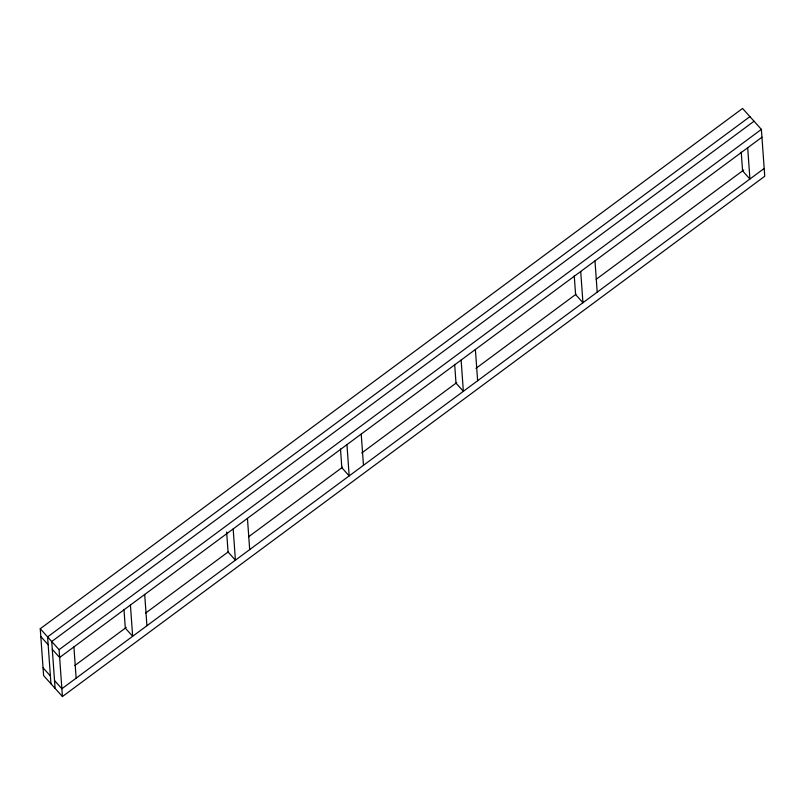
<?xml version="1.0" encoding="UTF-8"?>
<svg xmlns="http://www.w3.org/2000/svg" width="805" height="805" viewBox="0 0 805 805"><rect width="100%" height="100%" fill="white"/><g stroke="black" fill="none" stroke-linecap="round" stroke-linejoin="round"><path stroke-width="1.21" d="M40.25 628.745L742.572 108.454L761.389 129.394L764.75 176.255L62.428 696.546L43.611 675.606L40.25 628.745L59.077 649.685L62.428 696.546M749.918 116.624L47.596 636.916L50.957 683.777M754.044 121.223L51.731 641.515L55.082 688.376M59.077 649.685L761.389 129.394M761.953 137.202L59.63 657.494L52.285 649.323M74.734 665.594L126.274 627.417M145.474 613.189L228.338 551.797M248.544 536.824L342.528 467.212M361.727 452.984L456.717 382.617M475.916 368.388L575.957 294.278M596.173 279.305L743.709 170.006M764.187 168.446L61.874 688.738L54.529 680.567M40.814 636.554L48.159 644.725M43.047 667.798L50.393 675.969M747.684 147.768L749.918 179.012L742.572 170.841L741.234 152.095M594.976 260.901L597.209 292.145M580.707 271.476L582.941 302.71L575.595 294.539L574.257 275.803M475.383 349.491L477.627 380.735M461.114 360.066L463.358 391.311L456.012 383.14L454.664 364.393M361.214 434.076L363.458 465.31M346.945 444.642L349.179 475.886L341.833 467.715L340.495 448.969M247.447 518.36L249.681 549.604M233.168 528.935L235.412 560.169L228.067 552.009L226.628 532.014M144.689 594.482L146.933 625.727M130.42 605.048L132.654 636.292L125.308 628.121L123.97 609.385M73.909 646.918L76.143 678.162"/></g></svg>
